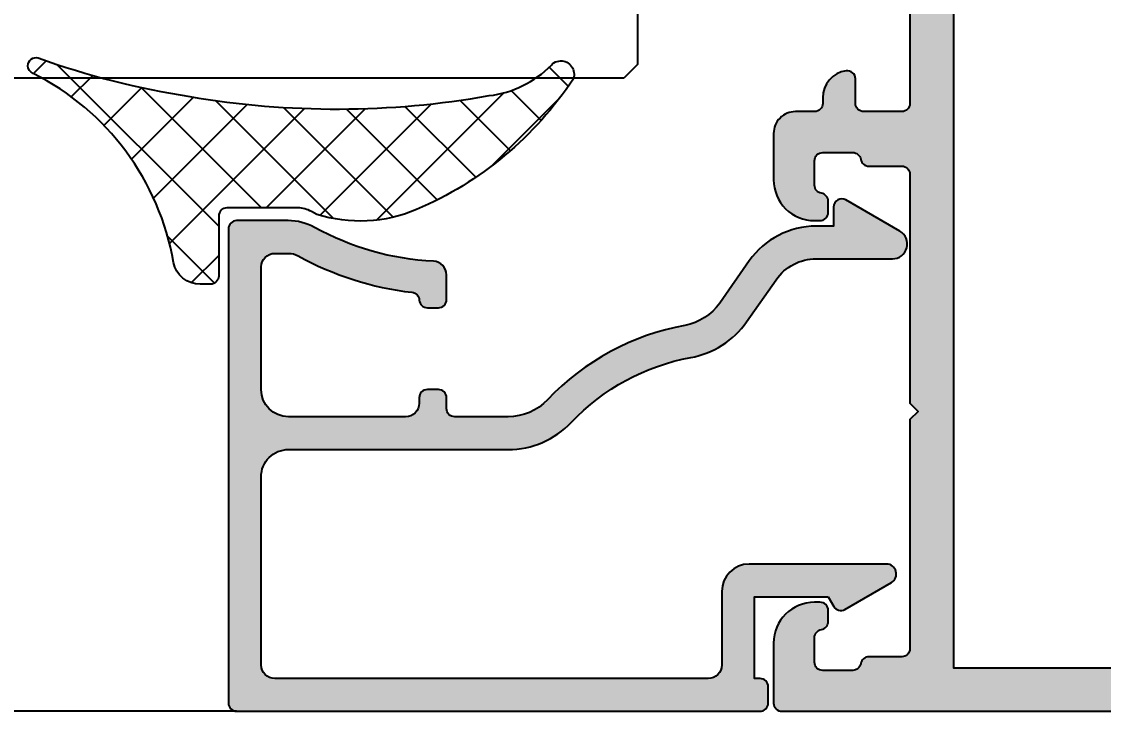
# Model space of a CAD drawing. Header units: millimetres. Extents: x -71832 to -66467, y 2511 to 5495.
# Drawn here: x -70313.92 to -70274.24, y 2746.98 to 2772.28 of the extents above; entities that cross this region are included whole.
import ezdxf

# ---------------------------------------------------------------- set-up
doc = ezdxf.new("R2010")
doc.units = ezdxf.units.MM
doc.layers.add('epdm hatch', color=253, linetype='Continuous', lineweight=9)
doc.layers.add('ISI BARİYERİ', color=253, linetype='Continuous', true_color=0xadb6b8)
doc.layers.add('profiller', color=7, linetype='Continuous')
doc.layers.add('PROFİL HATCH', color=7, linetype='Continuous')
doc.styles.get("Standard").update_dxf_attribs({"font": 'arial.ttf'})
doc.dimstyles.new('CAM ÖLÇÜ', dxfattribs={"dimtxt": 20, "dimasz": 5, "dimexe": 1.25, "dimexo": 5, "dimtad": 0, "dimdec": 0, "dimtxsty": 'Standard', "dimcen": 2.5, "dimadec": 0, "dimazin": 0, "dimtfac": 1, "dimtdec": 0, "dimtmove": 0, "dimatfit": 3, "dimfxl": 1, "dimtfill": 1, "dimarcsym": 0})
doc.dimstyles.new('ISO-25', dxfattribs={"dimtxt": 2.5, "dimasz": 2.5, "dimexe": 1.25, "dimexo": 0.625, "dimtad": 1, "dimtxsty": 'Standard', "dimcen": 2.5, "dimadec": 0, "dimazin": 0, "dimtfac": 1, "dimtmove": 0, "dimatfit": 3, "dimfxl": 1, "dimarcsym": 0})

# ---------------------------------------------------------------- blocks, each defined once
blk = doc.blocks.new('A002162')
h = blk.add_hatch(color=256)
h.dxf.hatch_style = 1
edge = h.paths.add_edge_path()
edge.add_line((2139.726128641323, 530.9180999730024), (2139.376128641325, 530.7160273787895))
edge.add_arc((2139.526128641326, 530.4562197576532), 0.3000000000014217, 120.0000000001641, 210.0000000001641)
edge.add_line((2139.26632102019, 530.3062197576519), (2140.252164938432, 528.598688002924))
edge.add_arc((2140.564952581486, 528.7792760328434), 0.3611760598338937, 210.0000000004426, 360.0000000003607)
edge.add_line((2140.92612864132, 528.7792760328455), (2140.92612864132, 533.818099973011))
edge.add_arc((2139.92612864132, 533.818099973011), 1, 0, 90)
edge.add_line((2139.92612864132, 534.818099973011), (2137.226128641316, 534.818099973011))
edge.add_arc((2137.226128641316, 535.3180999730112), 0.5, 180, 270, ccw=False)
edge.add_line((2136.726128641316, 535.3180999730112), (2136.726128641316, 551.2180999730053))
edge.add_arc((2137.226128641316, 551.2180999730053), 0.5, 90, 180, ccw=False)
edge.add_line((2137.226128641316, 551.7180999730053), (2144.130076693367, 551.7180999730053))
edge.add_arc((2144.130076693367, 550.7180999730053), 1, 0, 90, ccw=False)
edge.add_line((2145.130076693368, 550.7180999730053), (2145.130076693368, 542.6614610796686))
edge.add_arc((2148.330076693357, 542.6614610796669), 3.199999999989358, 179.9999999999654, 226.589711406383)
edge.add_arc((2140.633235422424, 534.5252067541089), 8.00000000001443, 10.321281101662521, 46.589711406424215, ccw=False)
edge.add_arc((2151.652003276559, 536.5318843508088), 3.200000000004322, 190.3212811016129, 234.9999999999563)
edge.add_line((2149.816558680232, 533.9105978090818), (2151.358566226754, 532.8308725010727))
edge.add_arc((2150.326128641316, 531.3563988213465), 1.800000000008406, -9.771383702172898e-11, 54.9999999999518, ccw=False)
edge.add_line((2152.126128641325, 531.3563988213436), (2152.126128641325, 528.563805979008))
edge.add_arc((2152.671834647323, 528.563805979008), 0.5457060059979995, 180, 329.9999999998702)
edge.add_line((2153.144429911515, 528.2909529760082), (2154.285936262455, 530.2680999730082))
edge.add_arc((2154.026128641324, 530.4180999730086), 0.2999999999965781, 329.9999999995273, 449.9999999995656)
edge.add_line((2154.026128641326, 530.7180999730053), (2153.326128641322, 530.7180999730053))
edge.add_line((2153.326128641322, 530.7180999730053), (2153.326128641322, 531.3563988213582))
edge.add_arc((2150.326128641323, 531.356398821355), 2.999999999999089, 6.07952e-11, 54.99999999998664)
edge.add_line((2152.046857950376, 533.8138549542208), (2150.504850403846, 534.8935802622445))
edge.add_arc((2151.652003276545, 536.5318843508124), 1.999999999990318, 190.3212811017241, 234.99999999990422, ccw=False)
edge.add_arc((2140.633235422425, 534.5252067541089), 9.200000000014276, 10.32128110167222, 46.58971140641651)
edge.add_arc((2148.330076693357, 542.6614610796709), 1.999999999991764, 180.0000000000684, 226.5897114065067, ccw=False)
edge.add_line((2146.330076693365, 542.6614610796686), (2146.330076693365, 544.6180999729995))
edge.add_arc((2146.630076693363, 544.6180999730036), 0.2999999999988176, 90.000000000608, 180.0000000007817, ccw=False)
edge.add_line((2146.630076693361, 544.9180999730024), (2147.030076693361, 544.9180999730024))
edge.add_arc((2147.030076693362, 545.2180999730049), 0.3000000000024556, 269.9999999999131, 360.0000000000869)
edge.add_line((2147.330076693364, 545.2180999730053), (2147.330076693364, 545.6180999729995))
edge.add_arc((2147.030076693362, 545.6180999729997), 0.3000000000024556, 359.9999999999566, 450.0000000000867)
edge.add_line((2147.030076693361, 545.9180999730024), (2146.830076693365, 545.9180999730024))
edge.add_arc((2146.830076693365, 546.4180999730024), 0.5, 180, 270, ccw=False)
edge.add_line((2146.330076693365, 546.4180999730024), (2146.330076693365, 550.7180999730053))
edge.add_arc((2147.330076693364, 550.7180999730053), 1, 90, 180, ccw=False)
edge.add_line((2147.330076693364, 551.7180999730053), (2151.826128641322, 551.7180999730053))
edge.add_arc((2151.826128641322, 551.2180999730053), 0.5, 0, 90, ccw=False)
edge.add_line((2152.326128641322, 551.2180999730053), (2152.326128641322, 550.7016974694279))
edge.add_arc((2151.626128641312, 550.7016974694128), 0.7000000000093678, -29.0790985227099, 1.237594915437512e-09, ccw=False)
edge.add_arc((2162.026128641333, 544.9180999730637), 11.19999999999916, 150.9209014761446, 173.5092112984387)
edge.add_arc((2150.599755117534, 546.2173353458483), 0.3000020250257846, 272.8967922716519, 353.6562081505244, ccw=False)
edge.add_arc((2150.630076693365, 545.6180999729983), 0.3000000000008714, 92.89665032683052, 179.9999999997611)
edge.add_line((2150.330076693364, 545.6180999729995), (2150.330076693364, 545.2180999730053))
edge.add_arc((2150.630076693366, 545.2180999730037), 0.3000000000015461, 179.9999999997394, 270.0000000002606)
edge.add_line((2150.630076693367, 544.9180999730024), (2151.538040159623, 544.9180999730024))
edge.add_arc((2151.538040159625, 545.4180999729977), 0.4999999999954527, 269.9999999997916, 357.2705973629222)
edge.add_arc((2162.02612864132, 544.91809997299), 9.999999999998899, 151.0449756280813, 177.2705973631897, ccw=False)
edge.add_arc((2151.526128641316, 550.7275749923122), 2.000000000010488, 331.0449756282161, 360.0000000000652)
edge.add_line((2153.526128641326, 550.7275749923145), (2153.526128641326, 552.6180999729993))
edge.add_arc((2153.226128641324, 552.6180999729997), 0.3000000000024556, 359.9999999999349, 450.0000000000867)
edge.add_line((2153.226128641323, 552.9180999730024), (2135.826128641322, 552.9180999730024))
edge.add_arc((2135.826128641321, 552.6180999730001), 0.3000000000024556, 89.99999999991314, 180.0000000000868)
edge.add_line((2135.526128641319, 552.6180999729993), (2135.526128641319, 533.4180999730024))
edge.add_arc((2135.826128641321, 533.4180999730017), 0.3000000000024556, 179.9999999999131, 270.0000000000868)
edge.add_line((2135.826128641322, 533.1180999729995), (2136.42612864132, 533.1180999729995))
edge.add_arc((2136.426128641317, 533.4180999729982), 0.2999999999988176, 270.0000000006079, 360.0000000007816)
edge.add_line((2136.726128641316, 533.4180999730024), (2136.726128641316, 533.6180999729995))
edge.add_line((2136.726128641316, 533.6180999729995), (2139.726128641323, 533.6180999729995))
edge.add_line((2139.726128641323, 533.6180999729995), (2139.726128641323, 530.9180999730024))
at = {"layer": 'profiller', "lineweight": -2, "ltscale": 0.5}
blk.add_lwpolyline([(2139.726128641323, 530.9180999730024), (2139.376128641325, 530.7160273787895, 0.4142135623733984), (2139.26632102019, 530.3062197576519), (2140.252164938432, 528.598688002924, 0.7673269879784996), (2140.92612864132, 528.7792760328455), (2140.92612864132, 533.818099973011, 0.4142135623730951), (2139.92612864132, 534.818099973011), (2137.226128641316, 534.818099973011, -0.4142135623730951), (2136.726128641316, 535.3180999730112), (2136.726128641316, 551.2180999730053, -0.4142135623730951), (2137.226128641316, 551.7180999730053), (2144.130076693367, 551.7180999730053, -0.4142135623730951), (2145.130076693368, 550.7180999730053), (2145.130076693368, 542.6614610796686, 0.2061333182532645), (2146.130979187383, 540.3368169866598, -0.1595852932974376), (2148.503783889664, 535.958547894611, 0.1974554535094788), (2149.816558680232, 533.9105978090818), (2151.358566226754, 532.8308725010727, -0.2446984432292587), (2152.126128641325, 531.3563988213436), (2152.126128641325, 528.563805979008, 0.767326987978102), (2153.144429911515, 528.2909529760082), (2154.285936262455, 530.2680999730082, 0.5773502691898138), (2154.026128641326, 530.7180999730053), (2153.326128641322, 530.7180999730053), (2153.326128641322, 531.3563988213582, 0.2446984432286823), (2152.046857950376, 533.8138549542208), (2150.504850403846, 534.8935802622445, -0.1974554535087283), (2149.684366159749, 536.1735490656874, 0.1595852932973593), (2146.955640752127, 541.2085585215399, -0.2061333182533854), (2146.330076693365, 542.6614610796686), (2146.330076693365, 544.6180999729995, -0.4142135623739831), (2146.630076693361, 544.9180999730024), (2147.030076693361, 544.9180999730024, 0.4142135623739831), (2147.330076693364, 545.2180999730053), (2147.330076693364, 545.6180999729995, 0.41421356237365), (2147.030076693361, 545.9180999730024), (2146.830076693365, 545.9180999730024, -0.4142135623730951), (2146.330076693365, 546.4180999730024), (2146.330076693365, 550.7180999730053, -0.4142135623730951), (2147.330076693364, 551.7180999730053), (2151.826128641322, 551.7180999730053, -0.4142135623730951), (2152.326128641322, 551.2180999730053), (2152.326128641322, 550.7016974694279, -0.1275668014316665), (2152.23789334721, 550.3614858519877, 0.0988804802926127), (2150.897920168329, 546.184186929532, -0.3677273199749292), (2150.614916327755, 545.917716666984, 0.3994823649065775), (2150.330076693364, 545.6180999729995), (2150.330076693364, 545.2180999730053, 0.4142135623757588), (2150.630076693367, 544.9180999730024), (2151.538040159623, 544.9180999730024, 0.4003288264482565), (2152.037472944463, 545.3942904491857, -0.1149329606274343), (2153.276128641326, 549.7593291557577, 0.127016653792522), (2153.526128641326, 550.7275749923145), (2153.526128641326, 552.6180999729993, 0.414213562373872), (2153.226128641323, 552.9180999730024), (2135.826128641322, 552.9180999730024, 0.4142135623739831), (2135.526128641319, 552.6180999729993), (2135.526128641319, 533.4180999730024, 0.4142135623739831), (2135.826128641322, 533.1180999729995), (2136.42612864132, 533.1180999729995, 0.4142135623739831), (2136.726128641316, 533.4180999730024), (2136.726128641316, 533.6180999729995), (2139.726128641323, 533.6180999729995)], format="xyb", close=True, dxfattribs=at)
blk = doc.blocks.new('A011012')
at = {"layer": 'PROFİL HATCH'}
h = blk.add_hatch(color=256, dxfattribs=at)
edge = h.paths.add_edge_path()
edge.add_line((713.4102412709302, 485.0844265036799), (711.5684860352318, 484.574153674876))
edge.add_line((711.5684860352318, 484.574153674876), (711.3868776842332, 484.574153674876))
edge.add_arc((711.3868776841925, 484.8741536749037), 0.3000000000276941, 134.2123339890374, 270.0000000077731, ccw=False)
edge.add_arc((710.9684860347073, 485.3042099831986), 0.3000000005249658, 314.2123339952029, 359.9999999388682)
edge.add_line((711.2684860352324, 485.3042099828784), (711.2684860352324, 489.1741536748726))
edge.add_arc((711.5684860352324, 489.1741536748773), 0.3000000000000682, 90.000000000152, 180.0000000008902, ccw=False)
edge.add_line((711.5684860352318, 489.4741536748774), (711.7841598383397, 489.4741536748738))
edge.add_arc((711.7841598383523, 489.1741536749917), 0.2999999998820044, 58.600000002421496, 90.0000000024101, ccw=False)
edge.add_line((711.9404627278321, 489.4302189140803), (713.4642841088312, 488.5000743705445))
edge.add_arc((713.568486035221, 488.6707845299997), 0.2000000000114253, 238.599999994718, 359.9999999941376)
edge.add_line((713.7684860352322, 488.6707845299793), (713.7684860352322, 490.096367763483))
edge.add_arc((712.7684860352855, 490.0963677634069), 0.9999999999467943, 4.3642299e-09, 58.60000000439787)
edge.add_line((713.289495667033, 490.9499185606769), (711.5079812193138, 492.0373596239373))
edge.add_arc((711.7684860352333, 492.4641350225765), 0.5000000000007958, 180.0000000000587, 238.6000000001934, ccw=False)
edge.add_line((711.2684860352324, 492.4641350225761), (711.2684860352324, 514.4490147292786))
edge.add_arc((711.2684860352324, 514.7490147292796), 0.3000000000010914, 270, 450)
edge.add_line((711.2684860352324, 515.0490147292805), (711.2684860352324, 515.84901472928))
edge.add_arc((711.2684860352324, 516.1490147292793), 0.2999999999992724, 270, 450)
edge.add_line((711.2684860352324, 516.4490147292784), (711.2684860352324, 517.0296216269821))
edge.add_line((711.2684860352324, 517.0296216269821), (711.6484860352297, 517.2490147292815))
edge.add_line((711.6484860352297, 517.2490147292815), (711.2684860352324, 517.4684078315809))
edge.add_line((711.2684860352324, 517.4684078315809), (711.2684860352324, 539.833894435877))
edge.add_arc((711.7684860352341, 539.8338944358761), 0.5000000000015917, 121.3999999998606, 179.9999999998959, ccw=False)
edge.add_line((711.5079812193138, 540.2606698345157), (713.289495667033, 541.3481108977761))
edge.add_arc((712.7684860351949, 542.2016616950968), 1.000000000037549, 301.3999999985184, 359.999999998554)
edge.add_line((713.7684860352322, 542.2016616950718), (713.7684860352322, 543.6272449285755))
edge.add_arc((713.5684860352474, 543.6272449285088), 0.1999999999849251, 1.91179325e-08, 121.4000000194157)
edge.add_line((713.4642841088292, 543.7979550879159), (711.9404627278321, 542.8678105444819))
edge.add_arc((711.7841598383376, 543.1238757835733), 0.2999999998922082, 269.99999999971783, 301.3999999996993, ccw=False)
edge.add_line((711.784159838336, 542.823875783681), (711.5684860352318, 542.823875783681))
edge.add_arc((711.568486035231, 543.1238757836796), 0.2999999999985903, 180.0000000002171, 270.0000000001303, ccw=False)
edge.add_line((711.2684860352324, 543.1238757836786), (711.2684860352324, 546.9938194756763))
edge.add_arc((710.968486034682, 546.9938194754523), 0.3000000005504262, 4.27955082e-08, 45.7876659794796)
edge.add_arc((711.3868776842324, 547.4238757836794), 0.2999999999993016, 89.99999999986971, 225.7876660182998, ccw=False)
edge.add_line((711.3868776842332, 547.7238757836787), (711.5684860352318, 547.7238757836787))
edge.add_line((711.5684860352318, 547.7238757836787), (713.410241271003, 547.2136029548151))
edge.add_arc((713.3356860351811, 546.923014729255), 0.3000000000377369, 12.269099992127906, 75.6101999923556, ccw=False)
edge.add_arc((713.9688345036923, 547.0577834866822), 0.3473381218607392, 191.7980543767293, 318.6536691495776)
edge.add_line((714.2295917191309, 546.8283288168789), (715.9585860352322, 548.5395147292807))
edge.add_line((715.9585860352322, 548.5395147292807), (716.0843924662363, 548.7192112238376))
edge.add_arc((715.5109860352068, 549.1207147292358), 0.6999999999950978, 325.000000004459, 464.9811000043245)
edge.add_line((715.3300357525308, 549.7969225339772), (712.7218860352309, 549.09901472928))
edge.add_line((712.7218860352309, 549.09901472928), (699.8642360352255, 549.09901472928))
edge.add_arc((699.8642360352277, 549.3990147292777), 0.2999999999976808, 179.999999999696, 269.99999999960914, ccw=False)
edge.add_line((699.5642360352299, 549.3990147292793), (699.5642360352299, 550.7990147292805))
edge.add_arc((699.8642360352292, 550.7990147292805), 0.2999999999992724, 90, 180, ccw=False)
edge.add_line((699.8642360352292, 551.09901472928), (700.7642360351759, 551.0990147292362))
edge.add_arc((700.7672170993436, 551.396364750073), 0.2973649636981765, 269.4256039642862, 368.8027899929756)
edge.add_arc((700.0713360352333, 551.2990147292818), 0.9999999999989952, 8.21320000009304, 90.00000000005213)
edge.add_line((700.0713360352324, 552.2990147292808), (699.8642360352292, 552.2990147292808))
edge.add_arc((699.8642360352292, 552.59901472928), 0.2999999999992724, 180, 270, ccw=False)
edge.add_line((699.5642360352299, 552.59901472928), (699.5642360352299, 553.2990147292808))
edge.add_arc((698.7642360352305, 553.2990147292808), 0.7999999999992724, 0, 90)
edge.add_line((698.7642360352305, 554.09901472928), (697.0642360352298, 554.09901472928))
edge.add_arc((697.0642360352272, 552.5990147292827), 1.499999999997271, 89.99999999989578, 180.0000000001041)
edge.add_line((695.5642360352299, 552.59901472928), (695.5642360352299, 552.3990147292773))
edge.add_arc((695.8642360352313, 552.3990147292812), 0.3000000000013188, 180.0000000007381, 269.9999999996091)
edge.add_line((695.8642360352292, 552.09901472928), (696.272576344892, 552.0990147352298))
edge.add_arc((696.280182099176, 552.3900751100119), 0.2911597315331521, 268.5031336788109, 351.8929532602657)
edge.add_arc((696.8642360352287, 552.2990147292804), 0.2999999999996248, 89.9999999999348, 170.4059000001435, ccw=False)
edge.add_line((696.8642360352292, 552.59901472928), (697.764236035225, 552.59901472928))
edge.add_arc((697.7642360352278, 552.299014729278), 0.3000000000020009, 5.210836206970271e-10, 90.00000000052108, ccw=False)
edge.add_line((698.0642360352297, 552.2990147292808), (698.0642360352297, 551.1990147292768))
edge.add_arc((697.7642360352015, 551.199014729299), 0.3000000000283762, 279.59409999604225, 359.9999999957443, ccw=False)
edge.add_arc((697.8622375577455, 550.609095819113), 0.2980062641702003, 99.2692984688865, 180.3232142237193)
edge.add_line((697.5642360352297, 550.6074147292788), (697.5642360352297, 549.3990147292793))
edge.add_arc((697.2642360352304, 549.3990147292793), 0.2999999999992724, 270, 360, ccw=False)
edge.add_line((697.2642360352304, 549.09901472928), (688.864236035229, 549.09901472928))
edge.add_line((688.864236035229, 549.09901472928), (688.5642360352298, 548.7990147292808))
edge.add_line((688.5642360352298, 548.7990147292808), (688.2642360352305, 549.09901472928))
edge.add_line((688.2642360352305, 549.09901472928), (679.8642360352255, 549.09901472928))
edge.add_arc((679.8642360352276, 549.3990147292777), 0.2999999999976808, 179.999999999696, 269.99999999960914, ccw=False)
edge.add_line((679.5642360352299, 549.3990147292793), (679.5642360351826, 550.6074147292697))
edge.add_arc((679.2642518831423, 550.6074201452084), 0.2999841520890005, 359.9989655772696, 440.4085217258683)
edge.add_arc((679.3642360352309, 551.199014729279), 0.30000000000094, 180.0000000000869, 260.40589999956933, ccw=False)
edge.add_line((679.0642360352299, 551.1990147292785), (679.0642360352299, 552.2990147292808))
edge.add_arc((679.3642360352293, 552.2990147292808), 0.2999999999992724, 90, 180, ccw=False)
edge.add_line((679.3642360352293, 552.59901472928), (680.2642360352306, 552.5990147292364))
edge.add_arc((680.2684195193547, 552.3039739980373), 0.2950703892392672, 8.780150547235394, 90.812362147449, ccw=False)
edge.add_arc((680.8558360352232, 552.3990147292225), 0.2999999999834804, 189.5940999893013, 270.0113999897155)
edge.add_line((680.8558957254295, 552.0990147351771), (681.2642360352341, 552.09901472928))
edge.add_arc((681.2642360352302, 552.3990147292797), 0.2999999999996135, 270.0000000007599, 359.9999999999349)
edge.add_line((681.5642360352299, 552.3990147292793), (681.5642360352299, 552.5990147292855))
edge.add_arc((680.0642360352313, 552.5990147292814), 1.499999999998635, 1.563306e-10, 90.00000000005213)
edge.add_line((680.0642360352297, 554.09901472928), (677.864236035229, 554.09901472928))
edge.add_arc((677.864236035229, 553.7990147292807), 0.2999999999992724, 90, 180)
edge.add_line((677.5642360352299, 553.7990147292807), (677.5642360352299, 474.3990147292793))
edge.add_arc((677.8642360352306, 474.3990147292808), 0.3000000000007503, 180.0000000002821, 270.0000000000652)
edge.add_line((677.864236035231, 474.09901472928), (682.2642360352306, 474.09901472928))
edge.add_arc((682.2642360352302, 474.3990147292796), 0.2999999999996135, 270.0000000000652, 360.0000000002823)
edge.add_line((682.5642360352299, 474.3990147292811), (682.5642360352299, 476.3990147292793))
edge.add_arc((681.864236035229, 476.3990147292793), 0.7000000000007276, 0, 90)
edge.add_arc((681.864236035229, 476.7990147292807), 0.2999999999992724, 90, 180)
edge.add_line((681.5642360352299, 476.7990147292807), (681.5642360352299, 475.9990147292814))
edge.add_arc((681.0642360352306, 475.9990147292804), 0.4999999999990905, -89.9999999998958, 1.0419398677186109e-10, ccw=False)
edge.add_line((681.0642360352318, 475.4990147292813), (679.6642360352301, 475.4990147292813))
edge.add_arc((679.664236035231, 475.9990147292823), 0.5000000000009095, 179.9999999998959, 269.9999999998958, ccw=False)
edge.add_line((679.1642360352303, 475.9990147292833), (679.1642360352303, 478.7990147292807))
edge.add_arc((679.4642360352304, 478.7990147292799), 0.3000000000001819, 89.99999999982629, 179.9999999998263, ccw=False)
edge.add_line((679.4642360352312, 479.09901472928), (688.2642360352305, 479.09901472928))
edge.add_line((688.2642360352305, 479.09901472928), (688.5642360352298, 479.3990147292793))
edge.add_line((688.5642360352298, 479.3990147292793), (688.864236035229, 479.09901472928))
edge.add_line((688.864236035229, 479.09901472928), (697.2642360352304, 479.09901472928))
edge.add_arc((697.2642360352312, 478.7990147292815), 0.2999999999985334, -4.885123416897841e-10, 90.00000000013029, ccw=False)
edge.add_line((697.5642360352297, 478.7990147292789), (697.5642360352297, 477.5906227075725))
edge.add_arc((697.8642360352294, 477.5906227075747), 0.2999999999994998, 180.0000000004342, 260.4059317654683)
edge.add_arc((697.7642360351897, 476.9990147292313), 0.3000000000401702, 8.543793228454888e-09, 80.4059317744011, ccw=False)
edge.add_line((698.0642360352297, 476.999014729276), (698.0642360352297, 475.8990147292792))
edge.add_arc((697.7642360352266, 475.8990147292832), 0.3000000000031378, 269.9999999993486, 359.9999999992509, ccw=False)
edge.add_line((697.7642360352232, 475.5990147292799), (696.8642360352292, 475.5990147297784))
edge.add_arc((696.8642360352256, 475.8990147292744), 0.2999999994960376, 189.5940682350062, 270.00000000065137, ccw=False)
edge.add_arc((696.2726280574278, 475.7990147292836), 0.2999999999976679, 9.594068233268864, 90.01142119483542)
edge.add_line((696.2725682561917, 476.099014723321), (695.6642360352319, 476.0990147292799))
edge.add_arc((695.664236035231, 475.9990147292804), 0.0999999999994543, 89.99999999947892, 179.9999999994789)
edge.add_line((695.5642360352316, 475.9990147292814), (695.5642360352299, 475.5990147292799))
edge.add_arc((697.0642360352298, 475.5990147292799), 1.5, 180, 270)
edge.add_line((697.0642360352298, 474.09901472928), (698.7642360355327, 474.09901472928))
edge.add_arc((698.7642360355335, 474.8990147292781), 0.7999999999980787, 269.9999999999267, 360.0017404213635)
edge.add_line((699.5642360351626, 474.8990390301446), (699.5642360352299, 475.8990147292792))
edge.add_arc((699.8642360352292, 475.8990147292792), 0.2999999999992724, 90, 180, ccw=False)
edge.add_line((699.8642360352292, 476.1990147292785), (700.0713360352324, 476.1990147292785))
edge.add_arc((700.0713360352325, 477.1990147292789), 1.000000000000283, 269.9999999999804, 351.7867999996312)
edge.add_arc((700.7672170993436, 477.1016647084826), 0.297364963698083, 351.1972100070135, 450.5743960357136)
edge.add_line((700.7642360351759, 477.3990147293193), (699.8642360352292, 477.3990147292793))
edge.add_arc((699.8642360352326, 477.6990147292822), 0.3000000000029104, 179.9999999993052, 269.9999999993052, ccw=False)
edge.add_line((699.5642360352299, 477.6990147292858), (699.5642360352299, 478.7990147292807))
edge.add_arc((699.8642360352306, 478.7990147292791), 0.300000000000864, 90.00000000030388, 179.9999999996852, ccw=False)
edge.add_line((699.8642360352292, 479.09901472928), (710.7643157235302, 479.09901472928))
edge.add_arc((710.7643157235295, 479.3990147292799), 0.2999999999998408, 270.0000000001303, 359.9964705841931)
edge.add_line((711.06431572296, 479.3989962493019), (711.0645313249347, 482.8990332092803))
edge.add_arc((711.3645313243373, 482.8990147293066), 0.29999999997194, 90.00000000106388, 179.996470585007, ccw=False)
edge.add_line((711.3645313243317, 483.1990147292786), (712.7218860352309, 483.1990147292786))
edge.add_line((712.7218860352309, 483.1990147292786), (715.3300357525308, 482.5011069244797))
edge.add_arc((715.5109860351881, 483.177314729273), 0.7000000000409115, 255.0188999982562, 394.999999998233)
edge.add_line((716.0843924662363, 483.5788182347246), (715.9585860352322, 483.7585147292814))
edge.add_line((715.9585860352322, 483.7585147292814), (714.2295917191309, 485.4697006416795))
edge.add_arc((713.9688345036822, 485.2402459717346), 0.3473381219617801, 41.34633086689371, 168.2019456117627)
edge.add_arc((713.3356860350895, 485.3750147292268), 0.3000000000298078, 284.3898000117535, 347.7309000122182, ccw=False)
h.paths.add_polyline_path([(709.4684860352295, 480.9990147292814), (709.4725577902295, 547.4990147292815), (679.1642360352319, 547.4990147292815), (679.1642360352319, 480.9990147292814)], flags=16)
at = {"layer": 'profiller', "lineweight": -2, "ltscale": 0.5}
blk.add_lwpolyline([(712.7218860352309, 549.09901472928), (699.8642360352255, 549.09901472928, -0.4142135623725622), (699.5642360352299, 549.3990147292793), (699.5642360352299, 550.7990147292805, -0.4142135623730951), (699.8642360352292, 551.09901472928), (700.7642360351759, 551.0990147292362, 0.4630033893228298), (701.0610793805258, 551.4418716872754, 0.3728247464581853), (700.0713360352324, 552.2990147292808), (699.8642360352292, 552.2990147292808, -0.4142135623730951), (699.5642360352299, 552.59901472928), (699.5642360352299, 553.2990147292808, 0.4142135623730951), (698.7642360352305, 554.09901472928), (697.0642360352298, 554.09901472928, 0.4142135623741607), (695.5642360352299, 552.59901472928), (695.5642360352299, 552.3990147292773, 0.4142135623672347), (695.8642360352292, 552.09901472928), (696.272576344892, 552.0990147352298, 0.3808124212511713), (696.5684320738014, 552.3490148933165, -0.3659772246587833), (696.8642360352292, 552.59901472928), (697.764236035225, 552.59901472928, -0.4142135623730951), (698.0642360352297, 552.2990147292808), (698.0642360352297, 551.1990147292768, -0.365977224656177), (697.8142361992227, 550.9032107678399, 0.36918677032304), (697.5642360352297, 550.6074147292788), (697.5642360352297, 549.3990147292793, -0.4142135623730951), (697.2642360352304, 549.09901472928), (688.864236035229, 549.09901472928), (688.5642360352298, 548.7990147292808), (688.2642360352305, 549.09901472928), (679.8642360352255, 549.09901472928, -0.4142135623725622), (679.5642360352299, 549.3990147292793), (679.5642360351826, 550.6074147292697, 0.3659953144494837), (679.3142358711916, 550.9032107678509, -0.3659772246551456), (679.0642360352299, 551.1990147292785), (679.0642360352299, 552.2990147292808, -0.4142135623730951), (679.3642360352293, 552.59901472928), (680.2642360352306, 552.5990147292364, -0.3740448849215624), (680.5600320738026, 552.3490145652435, 0.3660336299647505), (680.8558957254295, 552.0990147351771), (681.2642360352341, 552.09901472928, 0.4142135623688329), (681.5642360352299, 552.3990147292793), (681.5642360352299, 552.5990147292855, 0.4142135623725622), (680.0642360352297, 554.09901472928), (677.864236035229, 554.09901472928, 0.4142135623730951), (677.5642360352299, 553.7990147292807), (677.5642360352299, 474.3990147292793, 0.4142135623720297)], format="xyb", dxfattribs=at)
blk.add_lwpolyline([(709.4684860352295, 480.9990147292814), (709.4725577902295, 547.4990147292815), (679.1642360352319, 547.4990147292815), (679.1642360352319, 480.9990147292814)], close=True, dxfattribs=at)
blk = doc.blocks.new('AT116F03')
at = {"layer": 'profiller', "color": 0, "lineweight": -2}
blk.add_blockref('A011012', (0, 0), dxfattribs=at)
blk = doc.blocks.new('RST116-2')
at = {"layer": 'epdm hatch', "lineweight": -2}
h = blk.add_hatch(dxfattribs=at)
h.set_pattern_fill('ANSI37', color=256, scale=0.5)
h.set_pattern_definition([(45, (-4313.035652645843, -2185.011263466183), (-1.122532015133643, 1.122532015133643), []), (135, (-4313.035652645843, -2185.011263466183), (-1.122532015133643, -1.122532015133643), [])])
edge = h.paths.add_edge_path()
edge.add_line((50.35696798477466, 98.25279004300114), (50.35696798480376, 100.4527900430127))
edge.add_arc((50.65696798479212, 100.4527900430127), 0.2999999999883585, 90, 180, ccw=False)
edge.add_line((50.65696798479212, 100.7527900430011), (51.03634183436542, 100.7527900430011))
edge.add_arc((51.03634183438577, 99.7527900430083), 0.999999999992852, 11.538017158260175, 90.00000000116557, ccw=False)
edge.add_arc((61.44072983861608, 101.5709223749584), 9.562494428463372, 189.7421608423105, 243.3936105597295)
edge.add_arc((57.05696798475847, 92.73860882980786), 0.3000000000161789, -5.213678377913311e-09, 70.30283729473751, ccw=False)
edge.add_arc((57.05696798478447, 92.7386088297792), 0.2999999999901845, -106.18417769934217, 2.632987161632627e-10, ccw=False)
edge.add_arc((46.89303085427727, 64.48336136428756), 29.72832906184496, 70.17909047563168, 81.23791718715006)
edge.add_arc((46.01629312814789, 62.32663386636989), 31.9979639435336, 80.2745834661837, 100.0490275490309)
edge.add_arc((40.91758970751857, 89.95466006807816), 3.909209251287805, 97.12160986800379, 135.0028490409367)
edge.add_arc((37.84451500120209, 92.9433633096095), 0.3817746378874521, 285.50620371740445, 323.9608811646657, ccw=False)
edge.add_line((37.94657966822298, 92.57548469120388), (37.81981472335201, 92.55279004313502))
edge.add_arc((37.81981472335378, 93.05279004313255), 0.4999999999975416, 161.3565599984884, 269.99999999979724, ccw=False)
edge.add_arc((48.2020745703955, 86.04860368171342), 13.00678643258323, 113.10562153143229, 146.5786812328368, ccw=False)
edge.add_arc((45.17125265393818, 93.14551005907651), 5.289795828639478, 72.52297692117412, 113.0766126973833, ccw=False)
edge.add_line((46.75990166214204, 98.19111549722015), (46.95393765111248, 98.08363116449775))
edge.add_arc((47.44847060642594, 98.95279004298426), 0.9999999999714801, 240.361042400908, 269.9999999984584)
edge.add_line((47.44847060639904, 97.9527900430128), (50.0569679847863, 97.9527900430128))
edge.add_arc((50.0569679847863, 98.25279004300114), 0.2999999999883585, 270, 360)
at = {"color": 253, "lineweight": -2}
blk.add_line((49.70000000001483, 116.4193714106202), (77.76826465751716, 116.4193714106202), dxfattribs=at)
at = {"lineweight": -2}
for p, q in [((35.00000000000591, 92.6880935272927), (35.5000000000059, 93.18809352729271)), ((35.5000000000059, 93.18809352729271), (77.76826465751716, 93.18809352729271)), ((35.00000000000591, 89.18809352729271), (35.00000000000591, 92.6880935272927))]:
    blk.add_line(p, q, dxfattribs=at)
at = {"layer": 'profiller', "lineweight": -2, "ltscale": 0.5}
blk.add_lwpolyline([(50.35696798477466, 98.25279004300114), (50.35696798480376, 100.4527900430127, -0.4142135623730951), (50.65696798479212, 100.7527900430011), (51.03634183436542, 100.7527900430011, -0.3563887553349887), (52.01613403777036, 99.95280813762086, 0.2384708496673459), (57.15808257564231, 93.0210550008212, -0.3167521347081083), (57.35696798477466, 92.73860882978055, -0.4995854057445519), (56.9733502120539, 92.45049762194843, 0.0482907198288806), (51.42160112639567, 93.8647432259329, 0.086497042113071), (40.43294260099672, 93.83371074478941, 0.166809952148569), (38.15322388861705, 92.7187509836674, -0.1693827500602775), (37.94657966822298, 92.57548469120388), (37.81981472335201, 92.55279004313502, -0.5130669435355364), (37.34605156739736, 93.212628937197, -0.1471012395824602), (43.09785567871904, 98.01202471454033, -0.1788188455239222), (46.75990166214204, 98.19111549722015), (46.95393765111248, 98.08363116449775, 0.1300501794414953), (47.44847060639904, 97.9527900430128), (50.0569679847863, 97.9527900430128, 0.4142135623730951)], format="xyb", close=True, dxfattribs=at)
at = {"layer": 'ISI BARİYERİ', "lineweight": -2, "rotation": 270}
blk.add_blockref('AT116F03', (-524.0990147292708, 793.9836074458545), dxfattribs=at)
at = {"layer": 'profiller', "color": 0, "lineweight": -2, "rotation": 270}
blk.add_blockref('A002162', (-502.9180999729947, 2251.945500051951), dxfattribs=at)
blk = doc.blocks.new('*D41')
at = {"color": 0, "lineweight": -2, "transparency": 16777216}
for p, q in [((-71642.45847779475, 2782.960242427402), (-71642.45847779475, 2778.95617234529)), ((-70291.33517824407, 2782.960242427402), (-70291.33517824407, 2778.95617234529)), ((-71637.45847779473, 2780.20617234529), (-70994.51364248052, 2780.20617234529)), ((-70296.33517824407, 2780.20617234529), (-70939.2800135583, 2780.20617234529))]:
    blk.add_line(p, q, dxfattribs=at)
at = {"color": 0, "transparency": 16777216}
for points in [[(-71637.45847779473, 2781.039505678624), (-71637.45847779473, 2779.372839011957), (-71642.45847779475, 2780.20617234529)], [(-70296.33517824407, 2781.039505678624), (-70296.33517824407, 2779.372839011957), (-70291.33517824407, 2780.20617234529)]]:
    blk.add_solid(points, dxfattribs=at)
at = {"layer": 'Defpoints', "color": 0, "transparency": 16777216}
for p in [(-71642.45847779475, 2787.960242427402), (-70291.33517824407, 2787.960242427402), (-71642.45847779475, 2780.20617234529)]:
    blk.add_point(p, dxfattribs=at)
at = {"color": 0, "transparency": 16777216, "insert": (-70966.89682801941, 2780.20617234529), "char_height": 20, "attachment_point": 5, "bg_fill": 3, "box_fill_scale": 1.1, "bg_fill_color": 9, "bg_fill_true_color": 13158600, "bg_fill_transparency": 0}
blk.add_mtext('1351', dxfattribs=at)
blk = doc.blocks.new('*D42')
at = {"color": 0, "lineweight": -2, "transparency": 16777216}
for p, q in [((-71677.75826267153, 2861.373336319543), (-71677.75826267153, 2641.329332604801)), ((-68737.59138272124, 2861.373336671976), (-68737.59138272124, 2641.329332604801)), ((-71675.25826267153, 2642.579332604801), (-70302.67482269638, 2642.579332604801)), ((-68740.09138272122, 2642.579332604801), (-70112.67482269638, 2642.579332604801))]:
    blk.add_line(p, q, dxfattribs=at)
at = {"color": 0, "transparency": 16777216}
for points in [[(-71675.25826267153, 2642.995999271467), (-71675.25826267153, 2642.162665938134), (-71677.75826267153, 2642.579332604801)], [(-68740.09138272122, 2642.995999271467), (-68740.09138272122, 2642.162665938134), (-68737.59138272124, 2642.579332604801)]]:
    blk.add_solid(points, dxfattribs=at)
at = {"layer": 'Defpoints', "color": 0, "transparency": 16777216}
for p in [(-71677.75826267153, 2861.998336319543), (-68737.59138272124, 2861.998336671975), (-71677.75826267153, 2642.579332604801)]:
    blk.add_point(p, dxfattribs=at)
at = {"color": 0, "transparency": 16777216, "insert": (-70207.67482269638, 2642.579332604801), "char_height": 60, "attachment_point": 5}
blk.add_mtext('2940', dxfattribs=at)
blk = doc.blocks.new('*D44')
at = {"color": 0, "lineweight": -2, "transparency": 16777216}
for p, q in [((-71677.75826260996, 2747.749892191635), (-71677.75826260996, 2699.757241038571)), ((-70246.33517824407, 2746.353964544056), (-70246.33517824407, 2699.757241038571)), ((-71675.25826260996, 2701.007241038571), (-71509.27727977218, 2701.007241038571)), ((-70248.83517824407, 2701.007241038571), (-70414.81616108186, 2701.007241038571))]:
    blk.add_line(p, q, dxfattribs=at)
at = {"color": 0, "transparency": 16777216}
for points in [[(-71675.25826260996, 2701.423907705237), (-71675.25826260996, 2700.590574371904), (-71677.75826260996, 2701.007241038571)], [(-70248.83517824407, 2701.423907705237), (-70248.83517824407, 2700.590574371904), (-70246.33517824407, 2701.007241038571)]]:
    blk.add_solid(points, dxfattribs=at)
at = {"layer": 'Defpoints', "color": 0, "transparency": 16777216}
for p in [(-71677.75826260996, 2748.374892191636), (-70246.33517824407, 2746.978964544056), (-70246.33517824407, 2701.007241038571)]:
    blk.add_point(p, dxfattribs=at)
at = {"color": 0, "transparency": 16777216, "insert": (-70962.04672042702, 2701.007241038571), "char_height": 60, "attachment_point": 5}
blk.add_mtext('ORTA KAYIT KONUMU 1431', dxfattribs=at)

msp = doc.modelspace()

# ---------------------------------------------------------------- block references
at = {"rotation": 180}
msp.add_blockref('RST116-2', (-70256.33517824407, 2863.398335954695), dxfattribs=at)

# ---------------------------------------------------------------- next in the draw order: dimensions: what is measured, and where the dimension line sits
dim = msp.add_linear_dim(base=(-71642.45847779475, 2780.20617234529), p1=(-70291.33517824407, 2787.960242427402), p2=(-71642.45847779475, 2787.960242427402), angle=180, dimstyle='CAM ÖLÇÜ')
dim.commit()
dim.dimension.update_dxf_attribs({"geometry": '*D41', "text_midpoint": (-70966.89682801941, 2780.20617234529)})

# ---------------------------------------------------------------- next in the draw order: dimensions: what is measured, and where the dimension line sits
dim = msp.add_linear_dim(base=(-70246.33517824407, 2701.007241038571), p1=(-71677.75826260996, 2748.374892191636), p2=(-70246.33517824407, 2746.978964544056), angle=180, text='ORTA KAYIT KONUMU <>', dimstyle='ISO-25', override={"dimtxt": 60, "dimgap": 5, "dimtad": 0, "dimdec": 0})
dim.commit()
dim.dimension.update_dxf_attribs({"geometry": '*D44', "text_midpoint": (-70962.04672042702, 2701.007241038571)})
dim = msp.add_linear_dim(base=(-71677.75826267153, 2642.579332604801), p1=(-68737.59138272124, 2861.998336671975), p2=(-71677.75826267153, 2861.998336319543), angle=180, dimstyle='ISO-25', override={"dimtxt": 60, "dimgap": 5, "dimtad": 0, "dimdec": 0})
dim.commit()
dim.dimension.update_dxf_attribs({"geometry": '*D42', "text_midpoint": (-70207.67482269638, 2642.579332604801)})

doc.saveas('drawing.dxf')
